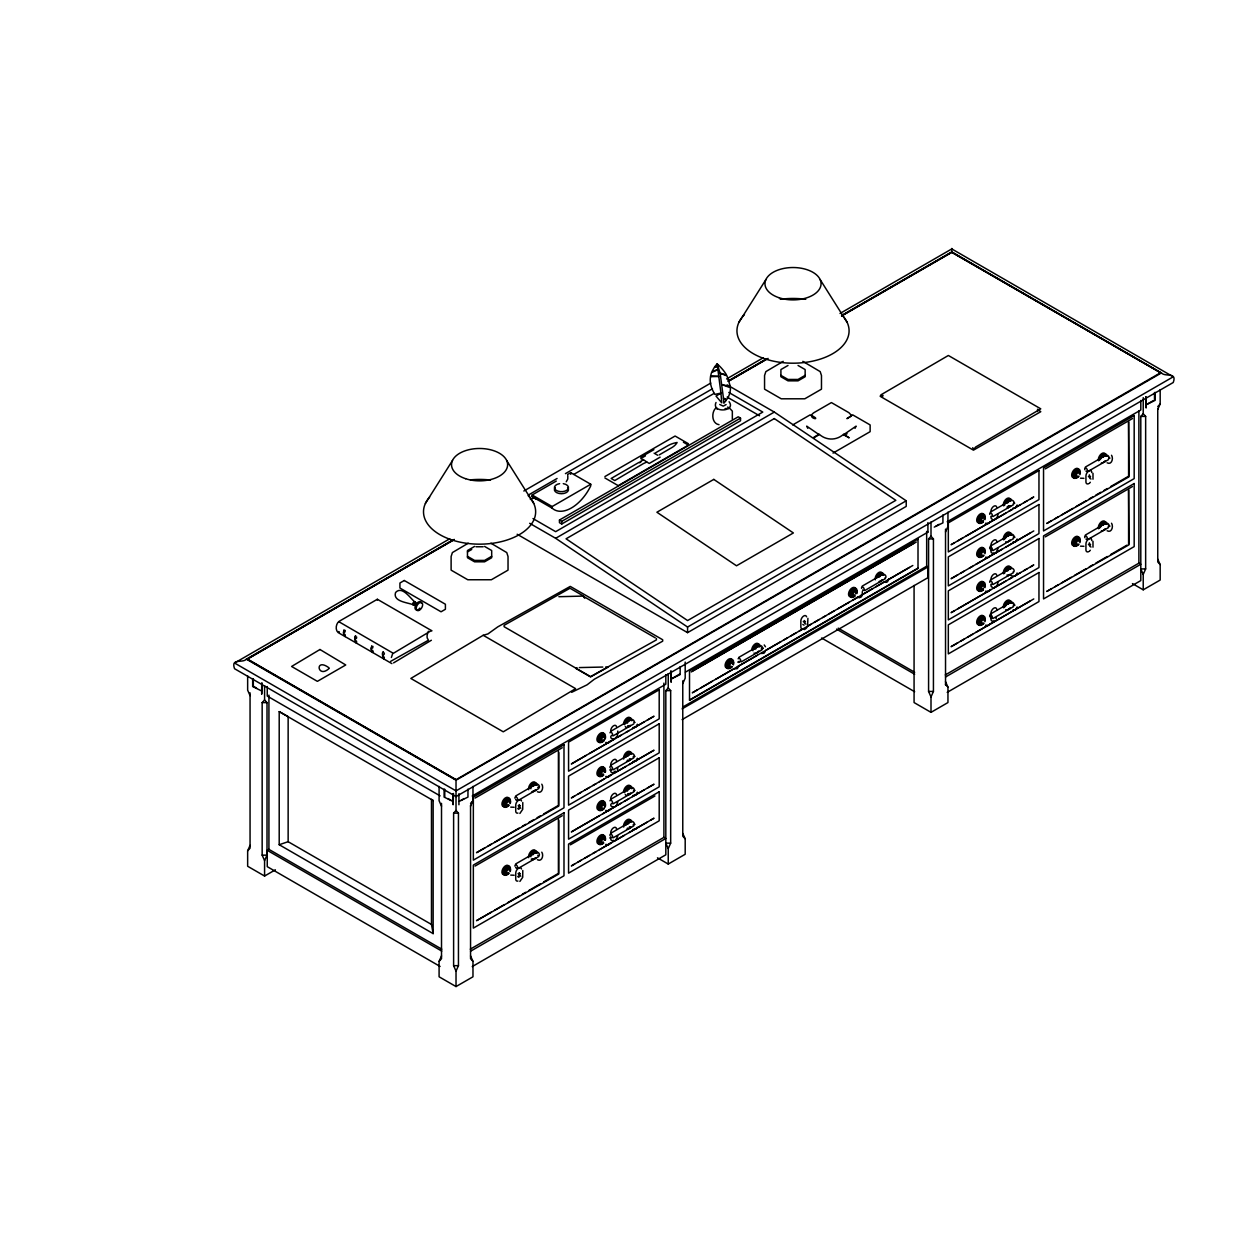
<?xml version="1.0" encoding="UTF-8"?>
<svg xmlns="http://www.w3.org/2000/svg" width="1235" height="1235" viewBox="0 0 1235 1235"><rect width="100%" height="100%" fill="white"/><g stroke="black" fill="none" stroke-linecap="round" stroke-linejoin="round"><path stroke-width="1.5" d="M656.418 638.495L656.402 639.9L590.577 676.641L504.096 626.701L504.127 625.296L569.999 588.246L583.553 596.073L558.884 596.706M382.757 654.195L382.757 655.878M717.103 409.31L717.149 408.43M617.793 767.969L617.392 769.884M617.793 801.963L616.327 805.729L614.104 807.35M617.793 835.956L615.617 840.464M998.004 514.47L997.139 517.357L994.329 519.858M998.004 548.463L995.842 552.971M998.004 582.441L997.139 585.328L994.329 587.829M344.997 632.011L345.26 630.421M356.39 638.588L356.668 636.998M372.677 648.005L372.955 646.414M384.085 654.581L384.347 652.991M637.353 724.25L635.763 727.261L633.123 727.461M637.353 758.244L635.763 761.254L633.123 761.439M637.353 792.222L635.763 795.247L633.123 795.433M738.885 665.634L737.31 668.644L734.655 668.83M888.953 578.983L887.378 582.009M1017.115 504.991L1015.525 508.017L1012.885 508.202M1017.115 538.985L1015.525 541.995L1012.885 542.196M1017.115 572.978C1017.223 577.146 1011.743 577.054 1009.659 574.429M1017.115 606.956L1015.525 609.982L1012.885 610.167M343.716 631.27C342.172 633.879 347.421 639.282 344.056 634.852M355.109 637.862L355.062 639.9M371.395 647.263C369.79 649.903 375.085 655.198 371.75 650.83M912.819 565.491L692.279 692.804L697.296 689.917M1033.772 530.957L951.089 578.706L957.696 574.877M1033.772 598.944L951.089 646.677L957.696 642.864M391.372 657.499L392.637 653.747L431.37 630.591M344.025 629.742L343.592 633.617M371.72 645.735L371.395 649.595M427.68 633.123L427.233 634.898A8.383 4.832 -60 0 0 427.233 638.001L428.437 640.224L390.63 661.358M519.317 804.711L519.58 807.551L520.784 808.246M519.317 872.697L519.58 875.522L520.784 876.217M804.433 620.541L804.68 623.382L805.899 624.076M416.411 604.502L415.732 603.853L415.577 605.243M355.464 636.303L355.68 635.701C352.33 638.078 358.876 646.584 355.464 641.428M383.143 652.296L383.359 651.679C380.025 654.071 386.57 662.562 383.143 657.421M453.168 539.772L246.382 659.166C242.569 663.535 230.575 657.746 234.557 668.722L456.024 796.59L1173.25 382.495C1177.233 371.534 1165.238 377.308 1161.425 372.939L951.784 251.909L841.714 315.45M428.036 632.196L428.437 631.27M275.374 869.811L264.583 876.047L247.648 866.26L247.648 850.838L250.057 845.373M264.583 876.047L264.583 860.61L267.007 855.145L267.007 702.622L264.583 699.936L264.583 685.641M470.55 806.162L472.974 800.697L472.974 786.402M470.55 955.89L472.974 961.37L472.974 976.792L456.024 986.564L439.089 976.792L439.089 961.37L441.512 955.89M456.024 986.564L456.024 971.142L458.447 965.677L458.447 813.139L456.024 810.469L456.024 780.196L1161.425 372.939M682.77 683.634L685.193 678.169L685.193 662.083M657.468 857.831L668.243 864.052L668.243 848.63L670.667 843.15L670.667 690.627L668.243 687.957L668.243 673.662M945.531 531.93L947.955 526.465L947.955 512.17M945.531 681.674L947.955 687.139L947.955 702.561L931.005 712.348L931.005 696.926L933.428 691.446L933.428 538.923L931.005 536.252L931.005 521.957M1157.751 409.418L1160.174 403.938L1160.174 389.642M1132.449 583.599L1143.224 589.821L1143.224 574.399L1145.648 568.934L1145.648 416.396L1143.224 413.725L1143.224 397.639M610.569 740.784L608.762 742.775L605.737 742.497M610.569 774.777L608.762 776.769L605.737 776.491M610.569 808.755L608.762 810.762L605.737 810.484M610.569 842.749L608.762 844.74L605.737 844.462M637.183 827.373L635.763 829.225L633.123 829.426M765.345 651.416L763.925 653.269L761.285 653.469M990.331 521.525L988.525 523.532L985.499 523.254M990.331 555.518L988.525 557.51L985.499 557.232M990.331 589.512L988.525 591.503L985.499 591.225M990.331 623.49L988.525 625.497L985.499 625.219M1090.999 479.026L1089.795 478.331L1089.363 474.827M1090.999 547.012L1089.795 546.302L1089.363 542.813M855.021 428.329L856.102 426.137L843.659 434.689L849.14 437.838L843.659 434.195C836.558 440.648 826.246 440.648 819.145 434.195L813.927 437.205M716.022 402.471C711.051 413.308 736.539 411.687 729.098 401.745M726.087 404.586L723.231 406.13L719.743 404.462M972.701 447.688L973.906 449.386L975.526 447.101L1040.781 408.847L948.357 355.479L881.018 394.783L880.184 396.265L881.018 396.805L973.442 450.158L1040.781 411.703L1037.477 409.217M425.411 503.417L452.489 460.485M738.854 322.458L765.947 279.511M806.455 627.982L807.057 627.102M566.247 481.773L567.776 478.995L567.822 475.707M264.583 860.61L262.16 855.145L262.16 702.622L264.583 699.936M247.648 850.838L250.057 848.167L250.057 692.835M456.024 971.142L453.615 965.677L453.615 813.139L456.024 810.469M470.55 803.367L472.974 800.697M472.218 966.588L665.819 854.805L665.819 690.627L668.243 687.957M439.089 961.37L441.512 958.684L441.512 803.367M931.005 696.926L928.581 691.446L928.581 538.923L931.005 536.252M947.199 692.356L1140.8 580.589L1140.8 416.396L1143.224 413.725M1157.751 406.624L1160.174 403.938M393.594 662.871L431.37 640.255M715.636 408.198C711.267 412.49 711.653 423.559 719.017 424.686M860.749 597.369L862.169 595.517L862.339 591.565M391.896 663.612L338.081 632.536C334.87 629.68 336.167 623.335 339.054 621.375L377.339 599.268L431.941 630.838M519.873 813.448L522.698 809.326L522.791 802.503M805.745 628.738L804.232 629.603M519.873 881.435L522.698 877.298L522.791 870.49M338.791 621.668L392.576 652.898M483.194 635.284L410.838 678.447L503.262 731.815L575.618 688.651L483.194 635.284L487.948 633.925L497.798 626.855L570.277 586.393L662.701 639.761L662.701 641.166L594.344 679.219L587.073 684.823L571.682 692.31M523.825 491.021L710.758 383.097M449.725 538.8L234.557 663.025L456.024 790.879L1173.25 376.798M726.612 378.944L763.307 357.749M840.032 313.458L951.784 248.93L1171.583 375.841M528.673 494.864L557.078 478.47M565.429 473.638L712.425 388.778M728.326 380.92L766.673 358.767M841.591 315.774L951.784 252.156L1160.591 372.723L456.024 779.717L247.216 659.166L454.248 539.417M728.063 381.322L766.456 359.153M247.216 659.166L454.248 539.633M729.731 380.596L768.124 358.412M841.591 316.006L951.784 252.388L1160.591 372.723M567.529 474.564L570.74 472.696L590.747 484.243L590.747 485.864A34.503 19.914 -60 0 1 552.153 508.156L532.146 496.609L532.146 494.988L556.275 481.063M530.34 499.48L533.69 497.566M573.781 474.41L714.092 393.409M468.235 543.199L452.396 552.57L451.115 556.522L451.115 570.138L467.787 579.755L491.36 579.755L508.033 570.138L508.033 556.522L506.751 552.57L490.912 543.199M783.222 361.346L765.854 371.611L764.558 375.548L764.558 389.164L781.23 398.797L804.803 398.797L821.476 389.164L821.476 375.548L820.194 371.611L802.812 361.346M474.564 546.426L467.463 550.532L467.463 557.726L474.564 561.817L484.599 561.817L491.684 557.726L491.684 550.532L484.599 546.426M788.007 365.467L780.906 369.558L780.906 376.752L788.007 380.843L798.042 380.843L805.143 376.752L805.143 369.558L798.042 365.467M467.463 551.921L471.724 549.467M532.146 494.988L552.153 506.535L590.747 484.243M604.903 476.556L675.097 436.032L688.404 443.72M640.78 457.151L653.886 449.679M645.457 455.854L640.78 458.555L643.203 459.945L640.178 461.689M638.974 462.399L611.14 478.47L614.768 480.554L643.435 463.573L646.831 462.044L649.255 463.449L660.154 457.151M655.646 452.766L668.012 445.619A21.829 12.597 0 0 1 677.089 442.485A21.829 12.597 0 0 1 671.655 447.718L659.274 454.866M639.591 462.754L640.811 462.06M491.684 556.321L484.599 560.412L474.564 560.412L467.463 556.321M805.143 375.363L798.042 379.454L788.007 379.454L780.906 375.363M559.455 520.028L738.237 416.797L740.537 418.125L740.537 420.78L561.74 524.01L559.455 522.683L559.455 520.028L561.74 521.355L740.537 418.125M529.661 523.3L555.657 538.306L774.314 412.073L906.228 500.808L906.228 506.396L687.571 632.644L517.156 534.246M792.685 424.933L810.16 414.852C824.687 421.428 805.035 418.619 813.927 412.66L831.402 402.579L848.877 412.66L851.718 415.655M813.68 437.838L819.145 434.689L806.717 426.137L807.783 428.329M851.038 416.272L846.932 418.65L852.659 414.852L870.135 424.933L870.135 431.663L833.023 453.091M844.03 435.461L847.071 433.701M440.092 966.449L267.254 866.661L267.254 850.328L268.921 849.371L441.76 949.159M687.571 632.644L687.571 627.04L906.228 500.808M460.887 800.419L464.098 798.566M679.512 674.187L671.5 678.818L680.161 674.557L680.161 666.607M935.868 526.187L939.079 524.335M1152.888 400.896L1146.481 404.586L1155.142 400.341L1155.142 392.375M685.425 672.133L927.917 532.131L927.917 522.575M472.218 796.004L665.819 684.221L665.819 674.665M947.199 521.772L1140.8 410.005L1140.8 400.449M693.036 670.713L913.73 543.292M691.245 671.963L916.277 542.042M475.058 798.103L562.265 747.762M1045.258 468.899L1132.464 418.557M610.569 731.413L631.193 719.496M738.731 657.421L759.355 645.504M862.169 586.146L882.793 574.244M990.331 512.154L1010.956 500.252M613.131 735.844L633.756 723.926M741.293 661.852L761.902 649.934M864.732 590.577L885.356 578.675M992.894 516.585L1013.503 504.683M700.646 687.988L712.333 681.241M715.683 679.312L734.053 668.691M737.388 666.761L757.441 655.183M765.793 650.366L780.829 641.691M784.179 639.761L787.513 637.831M790.863 635.902L795.865 632.999M799.215 631.07L802.549 629.14M810.901 624.323L807.567 626.253L807.906 618.334M814.251 622.394L819.253 619.507M822.603 617.577L825.937 615.648M829.287 613.718L834.289 610.816M837.639 608.886L849.325 602.14M852.675 600.21L857.692 597.323M861.027 595.394L872.728 588.632M876.063 586.702L884.414 581.886M887.764 579.956L909.485 567.421M515.582 796.035L536.206 784.132M586.208 755.372L571.326 763.971L654.01 716.223L647.402 720.051M589.512 753.458L614.32 739.148M617.639 737.233L620.943 735.319M625.898 732.463L629.217 730.549M632.521 728.635L644.099 721.95M954.393 542.798L951.089 544.712L1033.772 496.979L1030.469 498.878M957.696 540.899L962.667 538.028M965.971 536.113L1005.661 513.204M1008.964 511.29L1012.283 509.391M1015.587 507.477L1020.542 504.606M1023.861 502.707L1027.165 500.792M1085.318 467.092L1105.942 455.19M689.516 700.029L918.006 568.115M518.129 800.465L538.753 788.563M1087.881 471.523L1108.505 459.621M682.507 707.207L926.667 566.232L927.917 566.958L927.917 577.687L682.09 719.604M682.09 708.875L927.917 566.958M519.58 807.551L517.727 808.616L518.947 809.311M610.569 765.391L631.193 753.489M990.331 546.148L1010.956 534.23M613.131 769.822L633.756 757.919M992.894 550.578L1013.503 538.661M484.707 847.966L476.509 852.69L558.791 806.038L558.791 752.547M487.979 846.083L491.252 844.184M494.525 842.301L519.086 828.114M522.374 826.215L525.647 824.332M528.92 822.433L533.829 819.608M537.101 817.709L540.39 815.826M543.662 813.927L558.405 805.421L558.405 750.818M574.63 796.05L571.326 797.949L654.01 750.216L629.217 764.542M577.949 794.136L581.253 792.222M584.556 790.323L589.512 787.451M592.831 785.537L596.135 783.638M599.438 781.724L604.409 778.853M607.713 776.954L611.016 775.04M614.32 773.125L625.898 766.441M961.015 572.978L964.319 571.064M969.274 568.193L972.593 566.294M975.897 564.38L987.475 557.695M990.779 555.781L1002.357 549.096M1005.661 547.198L1030.469 532.872M1051.618 520.661L1046.709 523.501L1128.991 476.849L1128.589 421.629L1128.589 476.216L1110.574 486.621M1054.891 518.777L1058.163 516.878M1061.452 514.995L1072.906 508.372M1076.179 506.473L1086.013 500.808M1089.285 498.909L1092.558 497.026M1095.831 495.127L1100.755 492.302M1104.028 490.403L1107.301 488.52M475.058 866.075L562.265 815.733M1045.258 536.885L1132.464 486.528M610.569 799.385L631.193 787.482M990.331 580.126L1010.956 568.223M613.131 803.815L633.756 791.913M992.894 584.556L1013.503 572.654M515.582 864.006L536.206 852.104M599.438 815.717L571.326 831.942L654.01 784.21L647.402 788.023M602.742 813.803L614.32 807.119M617.639 805.205L620.943 803.306M624.246 801.391L629.217 798.52M632.521 796.621L644.099 789.937M954.393 610.785L951.089 612.683L1033.772 564.951L1030.469 566.865M957.696 608.87L990.779 589.774M994.082 587.86L1005.661 581.176M1008.964 579.277L1012.283 577.362M1015.587 575.448L1020.542 572.592M1023.861 570.678L1027.165 568.764M1085.318 535.079L1105.942 523.161M518.129 868.437L538.753 856.534M1087.881 539.494L1108.505 527.592M570.416 844.802L654.92 796.004M519.58 875.522L517.727 876.588L518.947 877.282M610.569 833.378L631.193 821.46M990.331 614.119L1010.956 602.217M613.131 837.809L633.756 825.891M992.894 618.55L1013.503 606.647M491.252 912.171L476.509 920.677L558.791 874.025L558.791 820.519M494.525 910.272L504.359 904.607M507.631 902.708L519.086 896.085M522.374 894.202L525.647 892.303M528.92 890.42L540.39 883.797M543.662 881.913L558.405 873.392L558.405 818.805M574.63 864.021L571.326 865.936L654.01 818.188L650.706 820.102M577.949 862.107L581.253 860.208M584.556 858.294L589.512 855.423M592.831 853.524L596.135 851.61M599.438 849.695L611.016 843.011M614.32 841.112L624.246 835.385M629.217 832.513L647.402 822.016M961.015 640.95L964.319 639.035M967.622 637.137L972.593 634.265M975.897 632.351L987.475 625.666M990.779 623.768L1030.469 600.843M1051.618 588.632L1046.709 591.472L1128.991 544.82L1128.589 489.6L1128.589 544.203M1054.891 586.748L1058.163 584.85M1061.452 582.966L1071.27 577.285M1074.543 575.402L1086.013 568.779M1089.285 566.896L1092.558 564.997M1095.831 563.114L1107.301 556.491M1110.574 554.592L1126.953 545.144M470.303 949.159L663.905 837.376L665.819 838.488L470.55 951.228M945.284 674.928L1138.886 563.16L1140.8 564.256L945.531 676.996M668.243 864.052L685.193 854.265L685.193 838.843L682.77 833.378M1143.224 589.821L1160.174 580.049L1160.174 564.611L1157.751 559.146M614.104 739.364L617.392 735.906L617.793 731.043M1083.898 478.331L1080.486 478.192M1083.898 546.302L1080.486 546.163M514.161 807.258L510.75 807.134M514.161 875.245L510.75 875.106M883.102 395.432L881.481 396.018L882.685 396.713M279.203 844.725L288.141 841.699L431.478 924.459L433.145 933.614L279.203 844.725L279.203 711.622L288.141 716.578L288.141 841.699M724.976 408.8L726.334 408.384M934.262 527.113L942.922 522.853L942.922 514.902M459.281 801.345L467.957 797.084L467.957 789.119M584.695 598.203L583.105 596.165L655.214 637.8M605.721 666.977L607.913 667.193L590.531 676.904L575.803 668.397L577.007 667.626M886.267 582.38L884.723 582.194M859.637 597.74L857.337 597.246M579.338 667.579L602.773 667.054M1140.8 416.396L1145.648 416.396M928.581 538.923L933.428 538.923M475.969 546.765L483.178 546.765M1145.648 568.934L1140.8 568.934L1143.224 574.399M665.819 690.627L670.667 690.627M928.581 691.446L933.428 691.446M262.16 702.622L267.007 702.622M453.615 813.139L458.447 813.139M670.667 843.15L665.819 843.15L668.243 848.63M262.16 855.145L267.007 855.145M453.615 965.677L458.447 965.677M1014.707 537.148L1013.456 536.499M1014.707 605.119L1013.456 604.471L1014.738 605.135M261.341 690.813L252.666 686.552L252.666 678.586M452.782 801.345L444.106 797.084L444.106 789.119M1014.738 503.17L1013.889 502.938M1014.738 537.163L1013.595 536.7M634.975 722.429L634.126 722.197M634.975 756.422L634.126 756.19M634.975 790.4L634.126 790.168M634.975 824.393L634.126 824.162M610.707 770.378L609.735 769.93M413.092 604.764C408.492 602.572 392.468 601.785 395.586 592.476C402.224 585.22 410.668 598.882 414.806 601.862M539.232 786.88L539.139 786.818M1107.116 462.816C1111.67 465.302 1113.677 458.355 1111.531 455.267M1107.116 530.788C1111.67 533.288 1113.677 526.326 1111.531 523.239M537.379 791.759C541.933 794.244 543.94 787.282 541.794 784.194M537.379 859.73C541.933 862.215 543.94 855.268 541.794 852.181M610.09 838.148L609.735 837.901M1089.363 475.954L1090.567 476.664M1088.39 476.525L1089.594 477.219M1089.363 543.94L1090.567 544.635M1088.39 544.496L1089.594 545.206M727.183 384.872L774.314 412.073M728.773 392.437L762.798 412.073L555.657 531.667L532.98 518.561M727.153 397.083L759.556 415.794M927.917 532.131L926.667 531.42L926.667 566.232M683.418 442.238L688.404 445.125L618.226 485.648L604.903 477.96M654.102 453.168L657.73 455.267M643.203 459.466L646.831 462.044M838.225 628.152L914.672 672.288M836.543 629.124L914.656 674.217M804.247 621.004L805.467 621.699M803.275 621.56L804.479 622.27M802.843 624.447L804.047 625.142M821.584 638.001L914.656 691.723M931.005 712.348L914.07 702.561L914.07 585.452M338.591 631.548L339.424 632.027M519.132 805.174L520.352 805.868M518.16 805.745L519.379 806.44M247.216 658.934L456.024 779.717M246.382 659.166L456.024 780.196M256.525 688.034L253.314 686.181L253.314 678.771M447.965 798.566L451.176 800.419M440.092 795.865L267.254 696.077L267.254 686.521M279.203 711.622L433.145 800.512L433.145 933.614M519.132 873.145L520.352 873.855M519.379 874.411L518.052 873.608M267.254 850.328L441.76 951.089M728.943 407.457L732.34 411.147L732.34 419.19M555.657 538.306L687.571 627.04M433.145 800.512L431.478 799.338L431.478 924.459M764.233 644.963L765.453 646.785M727.693 407.025L728.758 408.662M1160.174 564.611L1157.751 561.94L1157.751 408.523M945.531 684.468L947.955 687.139M685.193 838.843L682.77 836.172L682.77 680.84M472.974 961.37L470.55 958.684L470.55 805.282M328.788 667.656C314.308 657.221 317.534 679.343 329.236 668.351M820.102 279.511L847.179 322.458M506.659 460.485L533.736 503.417M384.332 658.054L384.085 656.927M372.924 651.478L372.677 650.336M356.668 642.123L356.39 640.934M345.26 635.546L344.997 634.358M441.512 806.162L439.089 800.697L439.089 786.402M250.057 695.629L247.648 690.164L247.648 675.869M1154.493 392.56L1154.493 399.97M1146.111 396.96L1146.111 408.013L1145.787 396.744M1138.886 410.823L1138.886 563.16M1092.99 473.314L1092.99 479.195M1092.99 541.285L1092.99 547.167M1037.616 409.866L1037.616 411.548M951.784 248.436L951.784 252.419M945.531 529.136L945.531 684.993M671.145 671.192L671.145 682.245L670.821 670.976M663.905 683.125L663.905 837.376M570.74 472.696L570.74 474.317M561.74 521.355L561.74 524.01M552.153 506.535L552.153 508.156M458.926 793.719L458.926 804.757M453.461 793.487L453.137 804.757L453.137 793.719M444.754 789.304L444.754 796.714M377.339 599.268L377.339 600.071M268.921 695.12L268.921 849.371M262.021 682.97L261.697 694.224L261.697 683.187M528.132 495.606A56.069 32.372 0 0 1 481.033 544.156A56.069 32.372 0 0 1 429.626 497.087M470.427 479.859A56.069 32.372 0 0 1 490.527 480.044M414.25 604.455A1.683 0.957 -59.4 0 1 412.752 603.992A1.683 0.957 -59.4 0 1 414.265 601.815A1.683 0.957 -59.4 0 1 414.975 603.39M418.171 609.534A4.569 2.609 -59.4 0 1 414.991 608.006A4.569 2.609 -59.4 0 1 417.692 602.495A4.569 2.609 -59.4 0 1 421.351 603.066M419.792 608.099A4.569 2.609 -59.4 0 1 419.02 608.932M841.575 314.647A56.069 32.372 0 0 1 793.024 363.198A56.069 32.372 0 0 1 744.458 314.647M780.273 299.302A56.069 32.372 0 0 1 805.76 299.302M563.284 483.657A7.07 4.091 0 0 1 567.236 489.94A7.07 4.091 0 0 1 555.657 489.94A7.07 4.091 0 0 1 559.609 483.657M567.575 487.578A7.07 4.091 0 0 1 561.446 493.707A7.07 4.091 0 0 1 555.318 487.578M537.503 499.403A34.503 19.914 -60 0 1 532.146 496.609M996.799 541.872A4.137 2.393 -60 0 0 993.866 540.189A4.137 2.393 -60 0 0 990.949 545.252L990.949 551.134A4.137 2.393 -60 0 0 993.866 552.817M1004.534 539.494A5.141 2.964 -60 0 1 1008.161 533.211A5.141 2.964 -60 0 1 1011.789 535.311M1009.983 539.988A5.141 2.964 -60 0 1 1005.599 541.856M1005.691 538.059A3.628 2.099 -60 0 1 1008.161 534.446A3.628 2.099 -60 0 1 1010.647 535.203M1003.453 539.818A5.141 2.964 -60 0 1 1006.479 532.825A5.141 2.964 -60 0 1 1010.585 534.601M1008.1 536.283A3.628 2.099 -60 0 1 1011.588 535.342A1.883 1.096 60 0 1 1012.7 534.508A1.883 1.096 60 0 1 1014.12 536.608A1.883 1.096 60 0 1 1013.163 537.812M1010.045 540.575A3.628 2.099 -60 0 1 1008.1 541.409M989.868 548.803A1.883 1.096 60 0 1 990.578 546.981A1.883 1.096 60 0 1 992.338 549.189A1.883 1.096 60 0 1 991.026 550.239M980.883 556.012A3.628 2.099 -60 0 1 979.015 553.712A3.628 2.099 -60 0 1 981.763 549.698A3.628 2.099 -60 0 1 984.11 551.289M984.033 555.302A3.628 2.099 -60 0 1 980.22 555.441A3.628 2.099 -60 0 1 983.199 550.301A3.628 2.099 -60 0 1 984.974 553.666M982.412 555.163A1.883 1.096 -60 0 1 981.439 553.959A1.883 1.096 -60 0 1 982.875 551.875A1.883 1.096 -60 0 1 984.079 552.709M980.328 556.275A5.141 2.964 -60 0 1 976.7 554.175A5.141 2.964 -60 0 1 980.328 547.877A5.141 2.964 -60 0 1 983.955 549.976M983.353 555.349A5.141 2.964 -60 0 1 978.027 555.889A5.141 2.964 -60 0 1 981.547 548.587A5.141 2.964 -60 0 1 985.051 551.829M610.738 764.774A4.137 2.393 -60 0 1 613.656 759.71A4.137 2.393 -60 0 1 616.574 761.393M615.123 771.041A4.137 2.393 -60 0 1 614.413 771.782M613.656 772.338A4.137 2.393 -60 0 1 610.738 770.655M603.591 774.607A5.141 2.964 -60 0 1 598.203 774.824A5.141 2.964 -60 0 1 602.418 767.537A5.141 2.964 -60 0 1 604.918 772.307M601.785 774.993A3.628 2.099 -60 0 1 599.222 773.758A3.628 2.099 -60 0 1 601.337 769.374A3.628 2.099 -60 0 1 604.255 769.837M599.623 775.92A5.141 2.964 -60 0 1 596.999 772.662A5.141 2.964 -60 0 1 600.889 766.966A5.141 2.964 -60 0 1 604.193 769.235M601.507 774.839A5.141 2.964 -60 0 1 600.565 775.518M603.653 775.194A3.628 2.099 -60 0 1 600.442 774.453A3.628 2.099 -60 0 1 603.22 769.652A3.628 2.099 -60 0 1 605.459 772.06M603.328 774.021A1.883 1.096 -60 0 1 601.661 773.619A1.883 1.096 -60 0 1 603.112 771.119A1.883 1.096 -60 0 1 604.285 772.384M609.982 767.599A1.883 1.096 60 0 1 611.263 766.41A1.883 1.096 60 0 1 612.56 769.096A1.883 1.096 60 0 1 610.599 768.896M631.888 753.937A1.883 1.096 60 0 1 634.203 755.264A1.883 1.096 60 0 1 633.046 756.916M625.929 757.317A3.628 2.099 -60 0 1 628.075 753.921A3.628 2.099 -60 0 1 630.622 753.89M630.9 759.17A3.628 2.099 -60 0 1 627.395 760.112M627.797 756.314A3.628 2.099 -60 0 1 630.282 754.106M629.618 758.892A1.883 1.096 -60 0 1 629.263 759.046M624.895 757.595A5.141 2.964 -60 0 1 628.399 752.47A5.141 2.964 -60 0 1 631.919 753.551M630.221 759.232A5.141 2.964 -60 0 1 626.593 761.331M623.69 759.062A5.141 2.964 -60 0 1 626.716 752.069A5.141 2.964 -60 0 1 630.823 753.859M1091.786 540.59A4.137 2.393 -60 0 0 1088.853 538.908A4.137 2.393 -60 0 0 1085.936 543.956L1085.936 549.853A4.137 2.393 -60 0 0 1088.853 551.536M1090.32 550.239A4.137 2.393 -60 0 1 1089.61 550.98M1099.521 528.426A5.141 2.964 -60 0 1 1103.148 522.143A5.141 2.964 -60 0 1 1106.792 524.227M1104.97 528.92A5.141 2.964 -60 0 1 1101.342 531.004M1100.678 526.99A3.628 2.099 -60 0 1 1103.148 523.378A3.628 2.099 -60 0 1 1105.634 524.134M1098.44 528.734A5.141 2.964 -60 0 1 1101.003 522.127A5.141 2.964 -60 0 1 1105.448 522.529M1103.087 525.199A3.628 2.099 -60 0 1 1106.591 524.273M1105.032 529.506A3.628 2.099 -60 0 1 1103.704 530.278M1106.467 524.273A1.883 1.096 60 0 1 1107.687 523.439A1.883 1.096 60 0 1 1109.123 525.539A1.883 1.096 60 0 1 1108.15 526.727M1084.87 537.719A1.883 1.096 60 0 1 1085.565 535.913A1.883 1.096 60 0 1 1087.325 538.12A1.883 1.096 60 0 1 1086.013 539.17M1076.534 544.666A3.628 2.099 -60 0 1 1073.971 543.184A3.628 2.099 -60 0 1 1076.534 538.738A3.628 2.099 -60 0 1 1079.097 540.22M1079.02 544.218A3.628 2.099 -60 0 1 1075.222 544.373A3.628 2.099 -60 0 1 1078.186 539.232A3.628 2.099 -60 0 1 1079.961 542.597M1077.399 544.095A1.883 1.096 -60 0 1 1076.426 542.891A1.883 1.096 -60 0 1 1077.862 540.807A1.883 1.096 -60 0 1 1079.081 541.625M1075.314 545.191A5.141 2.964 -60 0 1 1071.687 543.107A5.141 2.964 -60 0 1 1075.314 536.808A5.141 2.964 -60 0 1 1078.958 538.908M1078.34 544.28A5.141 2.964 -60 0 1 1073.03 544.805A5.141 2.964 -60 0 1 1076.534 537.503A5.141 2.964 -60 0 1 1080.038 540.76M610.738 798.752A4.137 2.393 -60 0 1 613.27 793.935A4.137 2.393 -60 0 1 616.481 794.568M612.9 806.64A4.137 2.393 -60 0 1 610.738 804.633M603.591 808.601A5.141 2.964 -60 0 1 598.157 808.462A5.141 2.964 -60 0 1 603.02 801.361A5.141 2.964 -60 0 1 604.347 807.505M601.121 809.265A3.628 2.099 -60 0 1 599.253 806.964A3.628 2.099 -60 0 1 602.001 802.935A3.628 2.099 -60 0 1 604.347 804.541M602.448 808.493A3.628 2.099 -60 0 1 601.785 808.971M600.565 809.512A5.141 2.964 -60 0 1 596.953 807.767A5.141 2.964 -60 0 1 599.932 801.546A5.141 2.964 -60 0 1 604.069 802.21M604.27 808.539A3.628 2.099 -60 0 1 600.472 808.678A3.628 2.099 -60 0 1 603.436 803.537A3.628 2.099 -60 0 1 605.212 806.918M602.989 808.261A1.883 1.096 -60 0 1 601.661 807.489A1.883 1.096 -60 0 1 602.989 805.174A1.883 1.096 -60 0 1 604.316 805.946M609.982 800.789A1.883 1.096 60 0 1 611.495 800.558A1.883 1.096 60 0 1 612.591 802.843A1.883 1.096 60 0 1 611.263 803.476M633.987 790.987A1.883 1.096 60 0 1 633.401 791.048M634.203 790.801A1.883 1.096 60 0 0 633.401 788.069A1.883 1.096 60 0 0 631.718 788.594A3.628 2.099 -60 0 0 628.337 789.52M625.929 791.311A3.628 2.099 -60 0 1 628.399 787.683A3.628 2.099 -60 0 1 630.884 788.455M628.399 793.596A3.628 2.099 -60 0 1 627.735 793.889M630.9 793.163A3.628 2.099 -60 0 1 627.797 794.476M627.395 791.141A3.628 2.099 -60 0 1 627.797 790.292M624.771 792.746A5.141 2.964 -60 0 1 628.399 786.448A5.141 2.964 -60 0 1 632.042 788.548M630.221 793.225A5.141 2.964 -60 0 1 625.265 794.553M623.567 792.036A5.141 2.964 -60 0 1 626.716 786.062A5.141 2.964 -60 0 1 630.699 786.834M990.949 511.259A4.137 2.393 -60 0 1 993.48 506.458A4.137 2.393 -60 0 1 996.691 507.076M992.415 519.225A4.137 2.393 -60 0 1 990.949 517.141M1004.534 505.516A5.141 2.964 -60 0 1 1007.698 499.527A5.141 2.964 -60 0 1 1011.666 500.298M1009.983 505.995A5.141 2.964 -60 0 1 1007.22 508.002M1005.954 503.216A3.628 2.099 -60 0 1 1010.384 500.654M1008.825 505.887A3.628 2.099 -60 0 1 1008.161 506.365M1003.453 505.825A5.141 2.964 -60 0 1 1006.016 499.202A5.141 2.964 -60 0 1 1010.462 499.604M1010.662 505.933A3.628 2.099 -60 0 1 1007.158 506.875M1007.559 503.062A3.628 2.099 -60 0 1 1010.662 500.808M1009.026 505.794A1.883 1.096 -60 0 1 1008.439 505.748M1011.65 500.684A1.883 1.096 60 0 1 1013.873 501.796A1.883 1.096 60 0 1 1013.163 503.818M989.744 514.362A1.883 1.096 60 0 1 990.794 513.05A1.883 1.096 60 0 1 992.353 515.335A1.883 1.096 60 0 1 991.026 516.245M981.547 521.741A3.628 2.099 -60 0 1 978.984 520.522A3.628 2.099 -60 0 1 981.099 516.122A3.628 2.099 -60 0 1 984.017 516.585M983.415 521.957A3.628 2.099 -60 0 1 980.189 520.969A3.628 2.099 -60 0 1 983.415 516.245A3.628 2.099 -60 0 1 984.974 519.688M983.415 520.429A1.883 1.096 -60 0 1 981.47 520.63A1.883 1.096 -60 0 1 982.751 517.944A1.883 1.096 -60 0 1 984.033 519.132M983.353 521.371A5.141 2.964 -60 0 1 978.027 521.896A5.141 2.964 -60 0 1 981.547 514.594A5.141 2.964 -60 0 1 985.051 517.851M978.521 522.76A5.141 2.964 -60 0 1 977.765 516.601A5.141 2.964 -60 0 1 983.477 514.177M983.832 514.98A5.141 2.964 -60 0 1 983.955 515.983M521.494 800.99A4.137 2.393 -60 0 0 518.283 800.373A4.137 2.393 -60 0 0 515.736 805.189L515.736 811.071A4.137 2.393 -60 0 0 517.913 813.078M507.724 806.177A5.141 2.964 -60 0 1 503.154 804.757A5.141 2.964 -60 0 1 507.724 798.072A5.141 2.964 -60 0 1 509.931 802.951M506.118 805.899A3.628 2.099 -60 0 1 504.266 803.599A3.628 2.099 -60 0 1 507.014 799.585A3.628 2.099 -60 0 1 509.36 801.175M504.636 806.563A5.141 2.964 -60 0 1 502.691 801.067A5.141 2.964 -60 0 1 508.727 798.057M509.283 805.189A3.628 2.099 -60 0 1 505.47 805.328A3.628 2.099 -60 0 1 508.45 800.187A3.628 2.099 -60 0 1 510.225 803.553M508.341 804.649A1.883 1.096 -60 0 1 506.705 804.51A1.883 1.096 -60 0 1 507.662 802.071A1.883 1.096 -60 0 1 509.283 802.225M514.995 798.242A1.883 1.096 60 0 1 516.276 797.038A1.883 1.096 60 0 1 517.558 799.724A1.883 1.096 60 0 1 515.612 799.539M536.777 784.858A1.883 1.096 60 0 1 538.398 784.719A1.883 1.096 60 0 1 539.355 787.143A1.883 1.096 60 0 1 537.719 787.297M530.849 788.764A3.628 2.099 -60 0 1 533.072 784.549A3.628 2.099 -60 0 1 535.897 785.089M535.913 789.813A3.628 2.099 -60 0 1 532.81 791.126M533.35 786.17A3.628 2.099 -60 0 1 536.438 784.858M529.908 788.223A5.141 2.964 -60 0 1 533.89 782.866A5.141 2.964 -60 0 1 537.04 785.198M535.234 789.875A5.141 2.964 -60 0 1 531.606 791.975M528.703 789.705A5.141 2.964 -60 0 1 531.266 783.083A5.141 2.964 -60 0 1 535.712 783.484M1091.786 472.604A4.137 2.393 -60 0 0 1088.853 470.921A4.137 2.393 -60 0 0 1085.936 475.984L1085.936 481.866A4.137 2.393 -60 0 0 1088.853 483.564M1090.32 482.267A4.137 2.393 -60 0 1 1089.61 483.008M1099.521 460.454A5.141 2.964 -60 0 1 1103.148 454.156A5.141 2.964 -60 0 1 1106.792 456.255M1104.97 460.933A5.141 2.964 -60 0 1 1101.342 463.032M1100.678 459.019A3.628 2.099 -60 0 1 1103.148 455.391A3.628 2.099 -60 0 1 1105.634 456.163M1098.44 460.763A5.141 2.964 -60 0 1 1101.466 453.77A5.141 2.964 -60 0 1 1105.572 455.561M1103.087 457.228A3.628 2.099 -60 0 1 1106.591 456.286M1105.032 461.535A3.628 2.099 -60 0 1 1103.704 462.291M1106.467 456.302A1.883 1.096 60 0 1 1108.474 456.116A1.883 1.096 60 0 1 1108.474 458.787M1084.87 469.748A1.883 1.096 60 0 1 1085.565 467.942A1.883 1.096 60 0 1 1087.325 470.134A1.883 1.096 60 0 1 1086.013 471.183M1076.534 476.679A3.628 2.099 -60 0 1 1073.971 475.213A3.628 2.099 -60 0 1 1076.534 470.767A3.628 2.099 -60 0 1 1079.097 472.249M1079.02 476.247A3.628 2.099 -60 0 1 1075.222 476.401A3.628 2.099 -60 0 1 1078.186 471.245A3.628 2.099 -60 0 1 1079.961 474.626M1077.399 476.108A1.883 1.096 -60 0 1 1076.426 474.919A1.883 1.096 -60 0 1 1077.862 472.82A1.883 1.096 -60 0 1 1079.081 473.653M1075.314 477.219A5.141 2.964 -60 0 1 1071.687 475.12A5.141 2.964 -60 0 1 1075.314 468.837A5.141 2.964 -60 0 1 1078.958 470.936M1078.34 476.309A5.141 2.964 -60 0 1 1073.03 476.833A5.141 2.964 -60 0 1 1076.534 469.532A5.141 2.964 -60 0 1 1080.038 472.789M990.949 579.246A4.137 2.393 -60 0 1 993.48 574.429A4.137 2.393 -60 0 1 996.691 575.047M992.415 587.196A4.137 2.393 -60 0 1 990.949 585.128M1004.534 573.488A5.141 2.964 -60 0 1 1007.698 567.513A5.141 2.964 -60 0 1 1011.666 568.285M1009.103 574.892A5.141 2.964 -60 0 1 1007.22 575.989M1005.954 571.188A3.628 2.099 -60 0 1 1010.384 568.625M1003.453 573.796A5.141 2.964 -60 0 1 1006.016 567.189A5.141 2.964 -60 0 1 1010.462 567.575M1009.381 575.047A3.628 2.099 -60 0 1 1007.158 574.846M1007.559 571.049A3.628 2.099 -60 0 1 1010.662 568.779M1011.65 568.671A1.883 1.096 60 0 1 1013.873 569.783A1.883 1.096 60 0 1 1013.163 571.79M989.744 582.333A1.883 1.096 60 0 1 990.794 581.037A1.883 1.096 60 0 1 992.353 583.321A1.883 1.096 60 0 1 991.026 584.217M981.547 589.728A3.628 2.099 -60 0 1 978.984 588.493A3.628 2.099 -60 0 1 981.099 584.109A3.628 2.099 -60 0 1 984.017 584.572M983.415 589.944A3.628 2.099 -60 0 1 980.189 588.941A3.628 2.099 -60 0 1 983.415 584.217A3.628 2.099 -60 0 1 984.974 587.659M983.415 588.416A1.883 1.096 -60 0 1 981.47 588.601A1.883 1.096 -60 0 1 982.751 585.915A1.883 1.096 -60 0 1 984.033 587.119M983.353 589.342A5.141 2.964 -60 0 1 978.027 589.867A5.141 2.964 -60 0 1 981.547 582.565A5.141 2.964 -60 0 1 985.051 585.822M978.521 590.747A5.141 2.964 -60 0 1 977.765 584.587A5.141 2.964 -60 0 1 983.477 582.148M983.832 582.951A5.141 2.964 -60 0 1 983.955 583.97M806.594 616.821A4.137 2.393 -60 0 0 803.398 616.203A4.137 2.393 -60 0 0 800.851 621.02L800.851 626.901A4.137 2.393 -60 0 0 803.012 628.908M854.327 596.289A5.141 2.964 -60 0 1 849.757 594.869A5.141 2.964 -60 0 1 854.327 588.184A5.141 2.964 -60 0 1 856.519 593.062M852.721 596.026A3.628 2.099 -60 0 1 850.853 593.726A3.628 2.099 -60 0 1 853.601 589.697A3.628 2.099 -60 0 1 855.948 591.303M851.224 596.675A5.141 2.964 -60 0 1 848.599 593.417A5.141 2.964 -60 0 1 852.49 587.721A5.141 2.964 -60 0 1 855.809 589.99M855.253 595.949A3.628 2.099 -60 0 1 852.026 594.961A3.628 2.099 -60 0 1 855.253 590.237A3.628 2.099 -60 0 1 856.812 593.68M854.944 594.761A1.883 1.096 -60 0 1 853.262 594.251A1.883 1.096 -60 0 1 854.944 591.797A1.883 1.096 -60 0 1 855.747 593.572M861.582 588.354A1.883 1.096 60 0 1 862.756 587.104A1.883 1.096 60 0 1 864.191 589.604A1.883 1.096 60 0 1 862.524 589.99M883.365 574.985A1.883 1.096 60 0 1 885.588 575.572A1.883 1.096 60 0 1 885.001 577.81M877.792 577.208A3.628 2.099 -60 0 1 882.222 574.645M882.5 579.925A3.628 2.099 -60 0 1 879.397 581.237M879.397 577.054A3.628 2.099 -60 0 1 883.025 574.97M876.495 578.351A5.141 2.964 -60 0 1 880.478 572.978A5.141 2.964 -60 0 1 883.642 575.309M881.821 579.987A5.141 2.964 -60 0 1 879.073 581.994M875.291 579.817A5.141 2.964 -60 0 1 877.853 573.194A5.141 2.964 -60 0 1 882.299 573.596M731.753 666.622A5.141 2.964 -60 0 1 726.365 666.838A5.141 2.964 -60 0 1 730.564 659.552A5.141 2.964 -60 0 1 733.081 664.322M729.283 667.286A3.628 2.099 -60 0 1 727.415 664.986A3.628 2.099 -60 0 1 730.163 660.972A3.628 2.099 -60 0 1 732.509 662.562M728.727 667.533A5.141 2.964 -60 0 1 725.115 665.804A5.141 2.964 -60 0 1 728.094 659.583A5.141 2.964 -60 0 1 732.231 660.231M732.432 666.56A3.628 2.099 -60 0 1 728.619 666.715A3.628 2.099 -60 0 1 731.599 661.574A3.628 2.099 -60 0 1 733.374 664.939M731.151 666.283A1.883 1.096 -60 0 1 729.823 665.511A1.883 1.096 -60 0 1 731.151 663.21A1.883 1.096 -60 0 1 732.479 663.967M738.144 658.826A1.883 1.096 60 0 1 739.765 658.672A1.883 1.096 60 0 1 740.722 661.111A1.883 1.096 60 0 1 739.086 661.25M761.208 648.931A1.883 1.096 60 0 0 762.551 648.159A1.883 1.096 60 0 0 761.208 645.843A1.883 1.096 60 0 0 759.88 646.615A3.628 2.099 -60 0 0 755.558 649.178M754.091 649.332A3.628 2.099 -60 0 1 756.561 645.72A3.628 2.099 -60 0 1 759.046 646.476M759.062 651.2A3.628 2.099 -60 0 1 756.499 652.682M752.933 650.768A5.141 2.964 -60 0 1 756.561 644.485A5.141 2.964 -60 0 1 760.189 646.584M758.383 651.262A5.141 2.964 -60 0 1 753.998 653.114M751.729 650.073A5.141 2.964 -60 0 1 755.835 643.543A5.141 2.964 -60 0 1 758.861 647.032M610.738 730.78A4.137 2.393 -60 0 1 613.27 725.964A4.137 2.393 -60 0 1 616.481 726.581M612.9 738.669A4.137 2.393 -60 0 1 610.738 736.662M603.591 740.614A5.141 2.964 -60 0 1 598.157 740.491A5.141 2.964 -60 0 1 603.02 733.389A5.141 2.964 -60 0 1 604.347 739.518M601.121 741.278A3.628 2.099 -60 0 1 599.747 737.403A3.628 2.099 -60 0 1 603.992 735.273M602.448 740.521A3.628 2.099 -60 0 1 601.785 741M600.565 741.525A5.141 2.964 -60 0 1 596.953 739.796A5.141 2.964 -60 0 1 599.932 733.575A5.141 2.964 -60 0 1 604.069 734.223M604.27 740.568A3.628 2.099 -60 0 1 600.472 740.707A3.628 2.099 -60 0 1 603.436 735.566A3.628 2.099 -60 0 1 605.212 738.931M603.328 740.027A1.883 1.096 -60 0 1 601.677 739.765A1.883 1.096 -60 0 1 602.881 737.264A1.883 1.096 -60 0 1 604.316 737.974M609.982 732.818A1.883 1.096 60 0 1 611.495 732.571A1.883 1.096 60 0 1 612.591 734.856A1.883 1.096 60 0 1 611.263 735.504M634.203 722.815A1.883 1.096 60 0 0 633.401 720.098A1.883 1.096 60 0 0 631.718 720.607A3.628 2.099 -60 0 0 628.337 721.549M625.929 723.324A3.628 2.099 -60 0 1 628.399 719.712A3.628 2.099 -60 0 1 630.884 720.468M628.399 725.624A3.628 2.099 -60 0 1 627.735 725.902M630.282 725.84A3.628 2.099 -60 0 1 627.797 726.504M627.395 723.17A3.628 2.099 -60 0 1 627.797 722.321M624.771 724.76A5.141 2.964 -60 0 1 628.399 718.477A5.141 2.964 -60 0 1 632.042 720.576M630.221 725.254A5.141 2.964 -60 0 1 625.265 726.581M623.567 724.065A5.141 2.964 -60 0 1 627.195 717.782A5.141 2.964 -60 0 1 630.823 719.866M610.738 832.745A4.137 2.393 -60 0 1 613.656 827.682A4.137 2.393 -60 0 1 616.574 829.364M613.656 840.309A4.137 2.393 -60 0 1 610.738 838.627M603.591 842.579A5.141 2.964 -60 0 1 598.203 842.795A5.141 2.964 -60 0 1 602.418 835.508A5.141 2.964 -60 0 1 604.918 840.279M601.785 842.965A3.628 2.099 -60 0 1 599.222 841.73A3.628 2.099 -60 0 1 601.337 837.345A3.628 2.099 -60 0 1 604.255 837.809M599.623 843.891A5.141 2.964 -60 0 1 596.999 840.634A5.141 2.964 -60 0 1 600.889 834.953A5.141 2.964 -60 0 1 604.193 837.207M601.507 842.81A5.141 2.964 -60 0 1 600.565 843.49M603.653 843.181A3.628 2.099 -60 0 1 600.442 842.44A3.628 2.099 -60 0 1 603.22 837.623A3.628 2.099 -60 0 1 605.459 840.032M603.328 841.992A1.883 1.096 -60 0 1 601.661 841.606A1.883 1.096 -60 0 1 603.112 839.105A1.883 1.096 -60 0 1 604.285 840.356M609.982 835.586A1.883 1.096 60 0 1 611.263 834.381A1.883 1.096 60 0 1 612.56 837.068A1.883 1.096 60 0 1 610.599 836.867M631.888 821.908A1.883 1.096 60 0 1 634.203 823.251A1.883 1.096 60 0 1 633.046 824.887M625.929 825.289A3.628 2.099 -60 0 1 628.075 821.892A3.628 2.099 -60 0 1 630.622 821.877M630.9 827.157A3.628 2.099 -60 0 1 627.395 828.098M627.797 824.285A3.628 2.099 -60 0 1 630.282 822.093M629.618 826.863A1.883 1.096 -60 0 1 629.263 827.018M624.895 825.567A5.141 2.964 -60 0 1 628.399 820.441A5.141 2.964 -60 0 1 631.919 821.522M630.221 827.218A5.141 2.964 -60 0 1 626.593 829.318M623.69 827.049A5.141 2.964 -60 0 1 626.716 820.055A5.141 2.964 -60 0 1 630.823 821.831M996.799 609.858A4.137 2.393 -60 0 0 993.866 608.16A4.137 2.393 -60 0 0 990.949 613.224L990.949 619.106A4.137 2.393 -60 0 0 993.866 620.804M996.398 617.654A4.137 2.393 -60 0 1 995.935 618.611M1004.534 607.481A5.141 2.964 -60 0 1 1008.161 601.183A5.141 2.964 -60 0 1 1011.789 603.282M1009.983 607.96A5.141 2.964 -60 0 1 1005.599 609.828M1005.691 606.045A3.628 2.099 -60 0 1 1008.161 602.418A3.628 2.099 -60 0 1 1010.647 603.189M1003.453 607.79A5.141 2.964 -60 0 1 1006.016 601.167A5.141 2.964 -60 0 1 1010.462 601.568M1008.1 604.255A3.628 2.099 -60 0 1 1011.588 603.313M1010.045 608.546A3.628 2.099 -60 0 1 1008.1 609.38M1011.48 603.328A1.883 1.096 60 0 1 1012.7 602.495A1.883 1.096 60 0 1 1014.12 604.579A1.883 1.096 60 0 1 1013.163 605.783M989.868 616.774A1.883 1.096 60 0 1 990.578 614.953A1.883 1.096 60 0 1 992.338 617.16A1.883 1.096 60 0 1 991.026 618.21M980.883 623.999A3.628 2.099 -60 0 1 979.015 621.699A3.628 2.099 -60 0 1 981.763 617.67A3.628 2.099 -60 0 1 984.11 619.275M984.033 623.274A3.628 2.099 -60 0 1 980.22 623.428A3.628 2.099 -60 0 1 983.199 618.272A3.628 2.099 -60 0 1 984.974 621.653M982.751 622.996A1.883 1.096 -60 0 1 981.424 622.224A1.883 1.096 -60 0 1 982.751 619.908A1.883 1.096 -60 0 1 984.079 620.68M980.328 624.246A5.141 2.964 -60 0 1 976.7 622.147A5.141 2.964 -60 0 1 980.328 615.864A5.141 2.964 -60 0 1 983.955 617.963M983.353 623.335A5.141 2.964 -60 0 1 978.027 623.86A5.141 2.964 -60 0 1 981.547 616.558A5.141 2.964 -60 0 1 985.051 619.816M521.494 868.977A4.137 2.393 -60 0 0 518.283 868.344A4.137 2.393 -60 0 0 515.736 873.16L515.736 879.042A4.137 2.393 -60 0 0 517.913 881.049M507.724 874.148A5.141 2.964 -60 0 1 503.154 872.728A5.141 2.964 -60 0 1 507.724 866.044A5.141 2.964 -60 0 1 509.931 870.922M506.118 873.886A3.628 2.099 -60 0 1 504.266 871.586A3.628 2.099 -60 0 1 507.014 867.557A3.628 2.099 -60 0 1 509.36 869.162M504.636 874.534A5.141 2.964 -60 0 1 502.691 869.054A5.141 2.964 -60 0 1 508.727 866.028M506.52 873.454A5.141 2.964 -60 0 1 505.578 874.133M509.283 873.16A3.628 2.099 -60 0 1 505.47 873.315A3.628 2.099 -60 0 1 508.45 868.174A3.628 2.099 -60 0 1 510.225 871.539M508.341 872.62A1.883 1.096 -60 0 1 506.705 872.481A1.883 1.096 -60 0 1 507.662 870.042A1.883 1.096 -60 0 1 509.283 870.196M514.995 866.214A1.883 1.096 60 0 1 516.276 865.025A1.883 1.096 60 0 1 517.558 867.696A1.883 1.096 60 0 1 515.612 867.51M536.777 852.845A1.883 1.096 60 0 1 538.398 852.69A1.883 1.096 60 0 1 539.355 855.129A1.883 1.096 60 0 1 537.719 855.268M530.849 856.75A3.628 2.099 -60 0 1 532.748 852.798A3.628 2.099 -60 0 1 535.635 852.505M535.913 857.785A3.628 2.099 -60 0 1 532.81 859.112M532.81 854.913A3.628 2.099 -60 0 1 536.438 852.829M528.703 857.677A5.141 2.964 -60 0 1 531.266 851.069A5.141 2.964 -60 0 1 535.712 851.455M532.208 858.757A5.141 2.964 -60 0 1 531.266 859.159M529.908 856.21A5.141 2.964 -60 0 1 533.89 850.838A5.141 2.964 -60 0 1 537.04 853.169M535.234 857.846A5.141 2.964 -60 0 1 531.606 859.946M710.526 376.675L710.248 379.068A88.164 42.808 9.8 0 0 713.876 392.653L714.942 394.366L720.947 393.116L717.149 363.846L714.772 366.641L717.473 366.502L714.509 367.057L712.055 371.442L717.905 369.589L711.514 372.63L710.634 375.81L718.924 376.443L710.526 376.675M414.08 603.9C415.053 606.014 415.701 601.044 414.08 603.9M728.094 397.392L726.875 399.353L723.463 398.241L720.129 373.217L717.149 363.846A83.362 40.616 9.9 0 1 725.964 374.004L726.489 374.961L720.129 373.217L727.014 375.903L730.317 386.385L721.966 384.672L730.441 387.744A83.362 40.616 9.9 0 1 728.094 397.392M726.242 400.356L723.864 403.181L723.463 398.241L726.242 400.356M720.947 393.116L716.022 396.08L721.749 402.826L720.947 393.116M404.277 580.496L399.924 583.013L399.924 588.03L441.049 611.788L445.403 609.272L445.403 604.239L404.277 580.496M319.958 649.502L291.599 666.468L317.38 681.35L345.738 664.97L319.958 649.502M774.299 418.572L566.047 538.8L687.602 620.557L895.838 500.329L774.299 418.572M713.784 479.396L656.896 512.232L736.508 565.784L793.379 532.949L713.784 479.396M918.006 539.062L689.516 670.976L689.516 700.322L918.006 568.409L918.006 539.062M563.994 744.767L473.345 797.1L473.345 860.147L563.994 807.813L563.994 744.767M659.197 689.794L568.563 742.127L568.563 771.18L659.197 718.847L659.197 689.794M1038.959 470.55L948.326 522.884L948.326 551.937L1038.959 499.604L1038.959 470.55M1134.178 415.577L1043.544 467.911L1043.544 530.942L1134.178 478.609L1134.178 415.577M659.197 723.787L568.563 776.12L568.563 805.174L659.197 752.841L659.197 723.787M1038.959 504.528L948.326 556.861L948.326 585.915L1038.959 533.582L1038.959 504.528M563.994 812.754L473.345 865.087L473.345 928.118L563.994 875.785L563.994 812.754M659.197 757.781L568.563 810.114L568.563 839.167L659.197 786.834L659.197 757.781M1038.959 538.522L948.326 590.855L948.326 619.908L1038.959 567.575L1038.959 538.522M1134.178 483.549L1043.544 535.882L1043.544 598.929L1134.178 546.596L1134.178 483.549M659.197 791.759L568.563 844.092L568.563 873.145L659.197 820.812L659.197 791.759M1038.959 572.515L948.326 624.848L948.326 653.902L1038.959 601.568L1038.959 572.515M1109.694 458.092L1108.644 457.676L1109.725 458.108M1109.694 526.079L1108.459 525.415L1109.725 526.095M763.106 648.421L761.856 647.773L763.137 648.437M738.87 662.408L737.897 661.945L738.839 662.454M465.564 478.686A28.034 16.178 0 0 0 507.616 464.669A28.034 16.178 0 0 0 465.564 450.651A28.034 16.178 0 0 0 465.564 478.686M419.391 610.244A4.569 2.609 -59.4 0 0 422.246 603.066A4.569 2.609 -59.4 0 0 416.643 606.308A4.569 2.609 -59.4 0 0 419.391 610.244M414.667 605.104A1.683 0.957 -59.4 0 0 415.716 602.464A1.683 0.957 -59.4 0 0 413.648 603.653A1.683 0.957 -59.4 0 0 414.667 605.104M779.007 297.728A28.034 16.178 0 0 0 821.059 283.71A28.034 16.178 0 0 0 779.007 269.693A28.034 16.178 0 0 0 779.007 297.728"/></g></svg>
